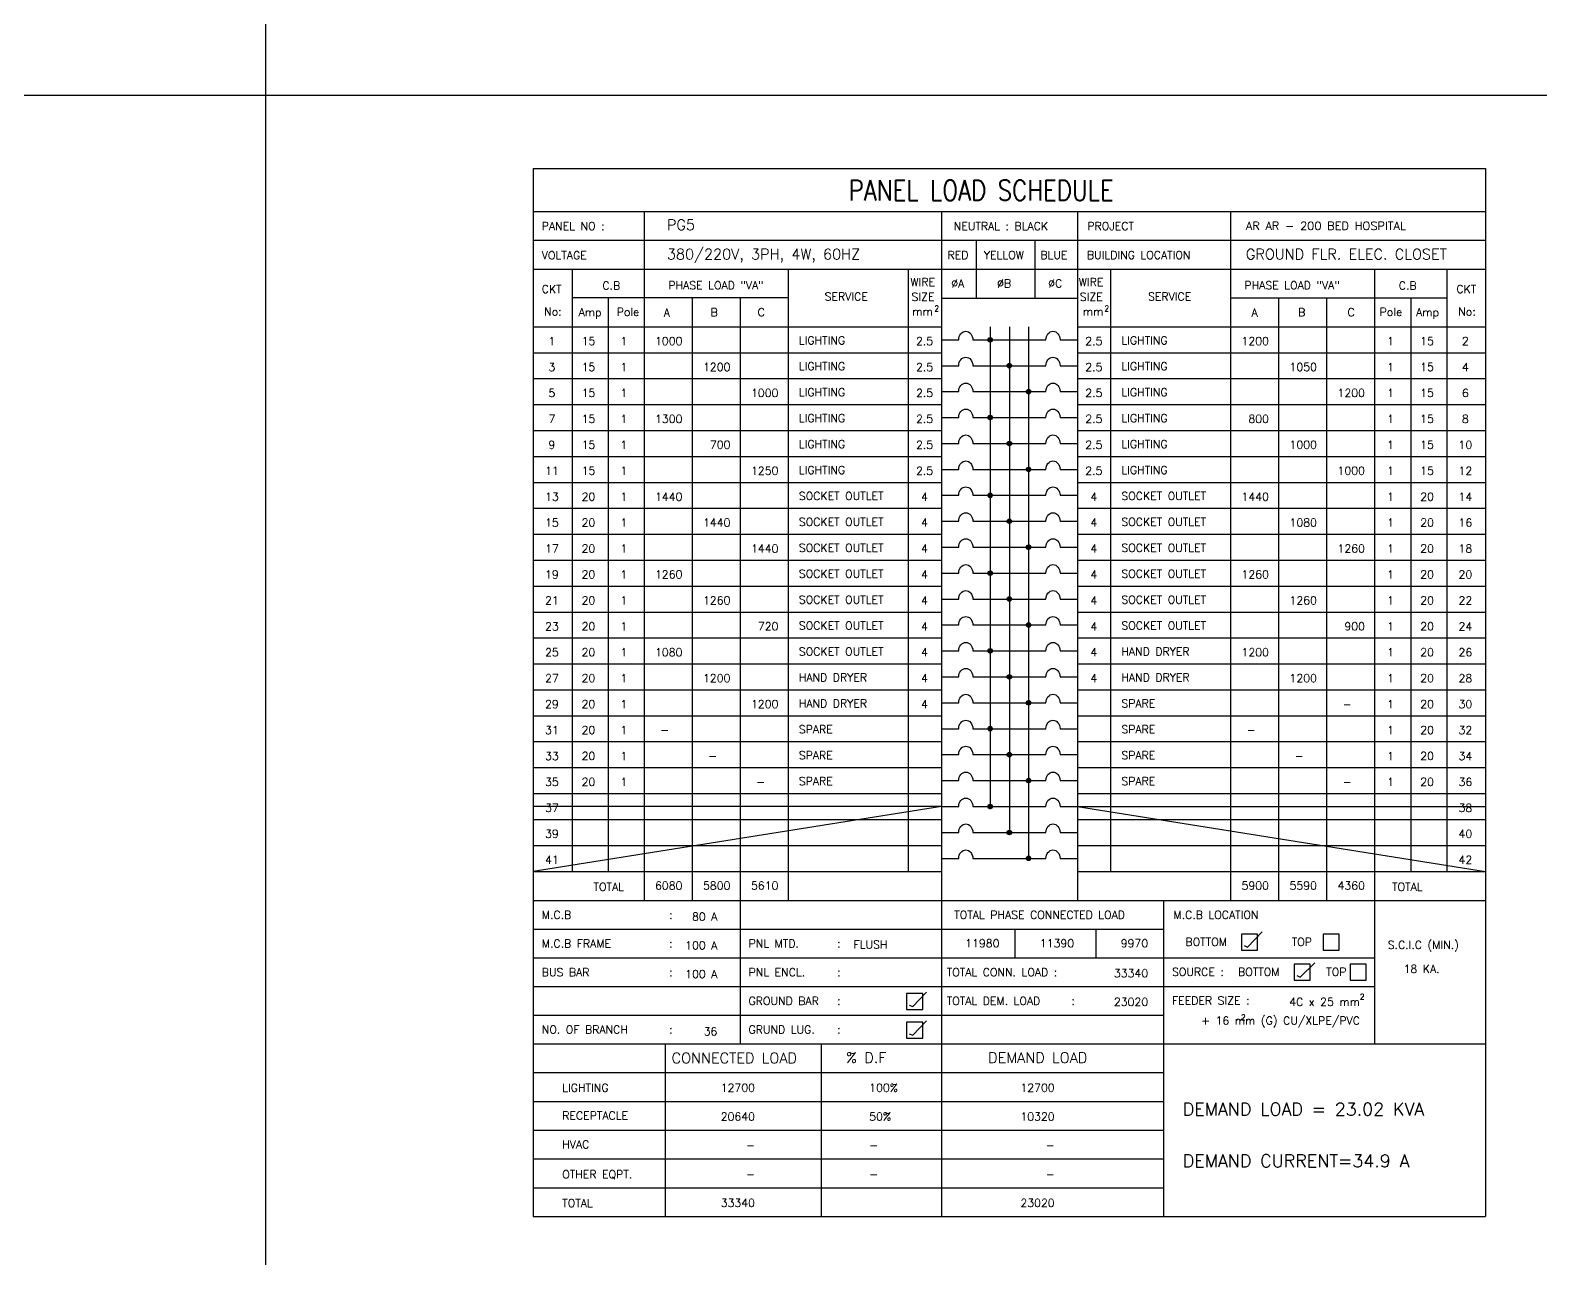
# Model space of a CAD drawing. Extents: x -147786 to -147665, y -2942 to -2850.
# Drawn here: x -147748.25 to -147715.27, y -2908.62 to -2881.8 of the extents above; entities that cross this region are included whole.
import ezdxf
from ezdxf.enums import TextEntityAlignment as Align

# ---------------------------------------------------------------- set-up
doc = ezdxf.new("R2010")
doc.units = 0
doc.header["$MEASUREMENT"] = 0
for name, color, linetype in [('BORDER', 4, 'CONTINUOUS'), ('E-TXT', 2, 'CONTINUOUS'), ('PANEL', 2, 'CONTINUOUS')]:
    doc.layers.add(name, color=color, linetype=linetype)
doc.styles.add('ROMANS', font='ROMANS.shx', dxfattribs={"height": 0.4})
pattern_1 = [(315, (57305.639019, -851.729168), (0.00864749998874, 0.00864749998874), [])]
pattern_2 = [(315, (57305.639019, -850.031026), (0.00864749998874, 0.00864749998874), [])]
pattern_3 = [(315, (57305.639019, -848.332885), (0.00864749998874, 0.00864749998874), [])]
pattern_4 = [(315, (57305.639019, -846.634744), (0.00864749998874, 0.00864749998874), [])]
pattern_5 = [(315, (57305.639019, -844.936603), (0.00864749998874, 0.00864749998874), [])]
pattern_6 = [(315, (57305.639019, -843.238462), (0.00864749998874, 0.00864749998874), [])]

msp = doc.modelspace()

# ---------------------------------------------------------------- hatches: boundary and pattern name
at = {"layer": 'PANEL', "linetype": 'Continuous'}
h = msp.add_hatch(dxfattribs=at)
h.set_pattern_fill('ANSI31', color=256, scale=0.068485, angle=406.041, style=0)
h.set_pattern_definition([(91.040959325, (57305.639019, -843.238462), (-0.00855917542476, -0.00015552164567), [])])
h.paths.add_polyline_path([(-147727.338, -2888.557, 1), (-147727.24, -2888.557, 1)])
h = msp.add_hatch(dxfattribs=at)
h.set_pattern_fill('ANSI31', color=256, scale=0.097835, angle=270, style=0)
h.set_pattern_definition(pattern_6)
h.paths.add_polyline_path([(-147726.918, -2889.123, 1), (-147726.821, -2889.123, 1)])
h = msp.add_hatch(dxfattribs=at)
h.set_pattern_fill('ANSI31', color=256, scale=0.097835, angle=270, style=0)
h.set_pattern_definition(pattern_6)
h.paths.add_polyline_path([(-147726.401, -2889.689, 1), (-147726.499, -2889.689, 1)])
h = msp.add_hatch(dxfattribs=at)
h.set_pattern_fill('ANSI31', color=256, scale=0.097835, angle=270, style=0)
h.set_pattern_definition(pattern_6)
h.paths.add_polyline_path([(-147727.24, -2890.255, 1), (-147727.338, -2890.255, 1)])
h = msp.add_hatch(dxfattribs=at)
h.set_pattern_fill('ANSI31', color=256, scale=0.097835, angle=270, style=0)
h.set_pattern_definition(pattern_6)
h.paths.add_polyline_path([(-147726.821, -2890.821, 1), (-147726.918, -2890.821, 1)])
h = msp.add_hatch(dxfattribs=at)
h.set_pattern_fill('ANSI31', color=256, scale=0.097835, angle=270, style=0)
h.set_pattern_definition(pattern_6)
h.paths.add_polyline_path([(-147726.401, -2891.387, 1), (-147726.499, -2891.387, 1)])
h = msp.add_hatch(dxfattribs=at)
h.set_pattern_fill('ANSI31', color=256, scale=0.097835, angle=270, style=0)
h.set_pattern_definition(pattern_5)
h.paths.add_polyline_path([(-147727.24, -2891.953, 1), (-147727.338, -2891.953, 1)])
h = msp.add_hatch(dxfattribs=at)
h.set_pattern_fill('ANSI31', color=256, scale=0.097835, angle=270, style=0)
h.set_pattern_definition(pattern_5)
h.paths.add_polyline_path([(-147726.821, -2892.519, 1), (-147726.918, -2892.519, 1)])
h = msp.add_hatch(dxfattribs=at)
h.set_pattern_fill('ANSI31', color=256, scale=0.097835, angle=270, style=0)
h.set_pattern_definition(pattern_5)
h.paths.add_polyline_path([(-147726.401, -2893.085, 1), (-147726.499, -2893.085, 1)])
h = msp.add_hatch(dxfattribs=at)
h.set_pattern_fill('ANSI31', color=256, scale=0.097835, angle=270, style=0)
h.set_pattern_definition(pattern_4)
h.paths.add_polyline_path([(-147727.24, -2893.651, 1), (-147727.338, -2893.651, 1)])
h = msp.add_hatch(dxfattribs=at)
h.set_pattern_fill('ANSI31', color=256, scale=0.097835, angle=270, style=0)
h.set_pattern_definition(pattern_4)
h.paths.add_polyline_path([(-147726.821, -2894.217, 1), (-147726.918, -2894.217, 1)])
h = msp.add_hatch(dxfattribs=at)
h.set_pattern_fill('ANSI31', color=256, scale=0.097835, angle=270, style=0)
h.set_pattern_definition(pattern_4)
h.paths.add_polyline_path([(-147726.401, -2894.783, 1), (-147726.499, -2894.783, 1)])
h = msp.add_hatch(dxfattribs=at)
h.set_pattern_fill('ANSI31', color=256, scale=0.097835, angle=270, style=0)
h.set_pattern_definition(pattern_3)
h.paths.add_polyline_path([(-147727.24, -2895.349, 1), (-147727.338, -2895.349, 1)])
h = msp.add_hatch(dxfattribs=at)
h.set_pattern_fill('ANSI31', color=256, scale=0.097835, angle=270, style=0)
h.set_pattern_definition(pattern_3)
h.paths.add_polyline_path([(-147726.821, -2895.915, 1), (-147726.918, -2895.915, 1)])
h = msp.add_hatch(dxfattribs=at)
h.set_pattern_fill('ANSI31', color=256, scale=0.097835, angle=270, style=0)
h.set_pattern_definition(pattern_3)
h.paths.add_polyline_path([(-147726.401, -2896.481, 1), (-147726.499, -2896.481, 1)])
h = msp.add_hatch(dxfattribs=at)
h.set_pattern_fill('ANSI31', color=256, scale=0.097835, angle=270, style=0)
h.set_pattern_definition(pattern_2)
h.paths.add_polyline_path([(-147727.24, -2897.047, 1), (-147727.338, -2897.047, 1)])
h = msp.add_hatch(dxfattribs=at)
h.set_pattern_fill('ANSI31', color=256, scale=0.097835, angle=270, style=0)
h.set_pattern_definition(pattern_2)
h.paths.add_polyline_path([(-147726.821, -2897.614, 1), (-147726.918, -2897.614, 1)])
h = msp.add_hatch(dxfattribs=at)
h.set_pattern_fill('ANSI31', color=256, scale=0.097835, angle=270, style=0)
h.set_pattern_definition(pattern_2)
h.paths.add_polyline_path([(-147726.401, -2898.18, 1), (-147726.499, -2898.18, 1)])
h = msp.add_hatch(dxfattribs=at)
h.set_pattern_fill('ANSI31', color=256, scale=0.097835, angle=270, style=0)
h.set_pattern_definition(pattern_1)
h.paths.add_polyline_path([(-147727.24, -2898.746, 1), (-147727.338, -2898.746, 1)])
h = msp.add_hatch(dxfattribs=at)
h.set_pattern_fill('ANSI31', color=256, scale=0.097835, angle=270, style=0)
h.set_pattern_definition(pattern_1)
h.paths.add_polyline_path([(-147726.821, -2899.312, 1), (-147726.918, -2899.312, 1)])
h = msp.add_hatch(dxfattribs=at)
h.set_pattern_fill('ANSI31', color=256, scale=0.097835, angle=270, style=0)
h.set_pattern_definition(pattern_1)
h.paths.add_polyline_path([(-147726.401, -2899.878, 1), (-147726.499, -2899.878, 1)])

# ---------------------------------------------------------------- linework, layer by layer
at = {"layer": 'BORDER', "color": 1}
for p, q in [((-147743.111, -2850.427), (-147743.111, -2942.494)), ((-147786.206, -2883.218), (-147665.401, -2883.218))]:
    msp.add_line(p, q, dxfattribs=at)
at = {"layer": 'PANEL', "color": 6}
for p, q in [((-147737.264, -2884.815), (-147716.474, -2884.815)), ((-147737.264, -2884.815), (-147737.264, -2907.698)), ((-147716.474, -2884.815), (-147716.474, -2907.698)), ((-147737.264, -2907.698), (-147716.474, -2907.698))]:
    msp.add_line(p, q, dxfattribs=at)
at = {"layer": 'PANEL', "color": 2}
for p, q in [((-147737.264, -2885.758), (-147716.474, -2885.758)), ((-147728.354, -2885.758), (-147728.354, -2900.794)), ((-147725.384, -2885.758), (-147725.384, -2900.794)), ((-147737.264, -2887.016), (-147716.474, -2887.016)), ((-147728.354, -2887.648), (-147725.384, -2887.648)), ((-147737.264, -2900.794), (-147716.474, -2900.794))]:
    msp.add_line(p, q, dxfattribs=at)
at = {"layer": 'PANEL', "color": 11}
for p, q in [((-147734.845, -2885.758), (-147734.845, -2900.794)), ((-147722.038, -2885.758), (-147722.038, -2900.794)), ((-147736.418, -2887.016), (-147736.418, -2900.161)), ((-147731.701, -2887.016), (-147731.701, -2900.794)), ((-147729.08, -2887.016), (-147729.08, -2900.161)), ((-147724.659, -2887.016), (-147724.659, -2900.161)), ((-147718.894, -2887.016), (-147718.894, -2903.924)), ((-147717.321, -2887.016), (-147717.321, -2900.161)), ((-147731.701, -2887.645), (-147736.418, -2887.645)), ((-147735.631, -2887.645), (-147735.631, -2900.161)), ((-147733.797, -2887.645), (-147733.797, -2900.794)), ((-147732.749, -2887.645), (-147732.749, -2903.924)), ((-147722.038, -2887.645), (-147717.321, -2887.645)), ((-147720.99, -2887.645), (-147720.99, -2900.794)), ((-147719.942, -2887.645), (-147719.942, -2900.794)), ((-147718.107, -2887.645), (-147718.107, -2900.161)), ((-147737.264, -2888.274), (-147728.354, -2888.274)), ((-147725.384, -2888.274), (-147716.474, -2888.274)), ((-147737.264, -2888.84), (-147728.354, -2888.84)), ((-147725.384, -2888.84), (-147716.474, -2888.84)), ((-147737.264, -2889.406), (-147728.354, -2889.406)), ((-147725.384, -2889.406), (-147716.474, -2889.406)), ((-147737.264, -2889.972), (-147728.354, -2889.972)), ((-147725.384, -2889.972), (-147716.474, -2889.972)), ((-147737.264, -2890.538), (-147728.354, -2890.538)), ((-147725.384, -2890.538), (-147716.474, -2890.538)), ((-147737.264, -2891.104), (-147728.354, -2891.104)), ((-147725.384, -2891.104), (-147716.474, -2891.104)), ((-147737.264, -2891.67), (-147728.354, -2891.67)), ((-147725.384, -2891.67), (-147716.474, -2891.67)), ((-147737.264, -2892.236), (-147728.354, -2892.236)), ((-147725.384, -2892.236), (-147716.474, -2892.236)), ((-147737.264, -2892.802), (-147728.354, -2892.802)), ((-147725.384, -2892.802), (-147716.474, -2892.802)), ((-147737.264, -2893.368), (-147728.354, -2893.368)), ((-147725.384, -2893.368), (-147716.474, -2893.368)), ((-147737.264, -2893.934), (-147728.354, -2893.934)), ((-147725.384, -2893.934), (-147716.474, -2893.934)), ((-147737.264, -2894.5), (-147728.354, -2894.5)), ((-147725.384, -2894.5), (-147716.474, -2894.5)), ((-147737.264, -2895.066), (-147728.354, -2895.066)), ((-147725.384, -2895.066), (-147716.474, -2895.066)), ((-147737.264, -2895.632), (-147728.354, -2895.632)), ((-147725.384, -2895.632), (-147716.474, -2895.632)), ((-147737.264, -2896.198), (-147728.354, -2896.198)), ((-147725.384, -2896.198), (-147716.474, -2896.198)), ((-147737.264, -2896.764), (-147728.354, -2896.764)), ((-147725.384, -2896.764), (-147716.474, -2896.764)), ((-147737.264, -2897.33), (-147728.354, -2897.33)), ((-147725.384, -2897.33), (-147716.474, -2897.33)), ((-147737.264, -2897.897), (-147728.354, -2897.897)), ((-147725.384, -2897.897), (-147716.474, -2897.897)), ((-147737.264, -2898.463), (-147728.354, -2898.463)), ((-147725.384, -2898.463), (-147716.474, -2898.463)), ((-147737.264, -2899.029), (-147728.354, -2899.029)), ((-147725.384, -2899.029), (-147716.474, -2899.029)), ((-147737.264, -2899.595), (-147728.354, -2899.595)), ((-147725.384, -2899.595), (-147716.474, -2899.595)), ((-147737.264, -2900.161), (-147728.354, -2900.161)), ((-147725.384, -2900.161), (-147716.474, -2900.161)), ((-147728.354, -2900.794), (-147728.354, -2907.698)), ((-147723.503, -2900.794), (-147723.503, -2903.924)), ((-147737.264, -2901.42), (-147723.503, -2901.42)), ((-147726.748, -2901.42), (-147726.748, -2902.046)), ((-147724.978, -2901.42), (-147724.978, -2902.046)), ((-147737.264, -2902.046), (-147718.894, -2902.046)), ((-147737.264, -2902.672), (-147718.894, -2902.672)), ((-147737.264, -2903.298), (-147723.503, -2903.298)), ((-147737.264, -2903.924), (-147716.474, -2903.924)), ((-147734.383, -2903.924), (-147734.383, -2907.698)), ((-147730.975, -2903.924), (-147730.975, -2907.698)), ((-147723.503, -2903.924), (-147723.503, -2907.698)), ((-147737.264, -2904.553), (-147723.503, -2904.553)), ((-147737.264, -2905.182), (-147723.503, -2905.182)), ((-147737.264, -2905.811), (-147723.503, -2905.811)), ((-147737.264, -2906.44), (-147723.503, -2906.44)), ((-147737.264, -2907.069), (-147723.503, -2907.069))]:
    msp.add_line(p, q, dxfattribs=at)
at = {"layer": 'PANEL'}
for p, q in [((-147737.264, -2886.384), (-147716.474, -2886.384)), ((-147727.584, -2887.648), (-147727.584, -2886.384)), ((-147726.308, -2887.648), (-147726.308, -2886.384)), ((-147728.354, -2888.557), (-147727.976, -2888.557)), ((-147727.668, -2888.557), (-147726.071, -2888.557)), ((-147727.289, -2888.274), (-147727.289, -2898.746)), ((-147726.869, -2888.274), (-147726.869, -2899.312)), ((-147726.45, -2888.274), (-147726.45, -2899.878)), ((-147725.763, -2888.557), (-147725.384, -2888.557)), ((-147728.354, -2889.123), (-147727.976, -2889.123)), ((-147727.668, -2889.123), (-147726.071, -2889.123)), ((-147725.763, -2889.123), (-147725.384, -2889.123)), ((-147728.354, -2889.689), (-147727.976, -2889.689)), ((-147727.668, -2889.689), (-147726.071, -2889.689)), ((-147725.763, -2889.689), (-147725.384, -2889.689)), ((-147728.354, -2890.255), (-147727.976, -2890.255)), ((-147727.668, -2890.255), (-147726.071, -2890.255)), ((-147725.763, -2890.255), (-147725.384, -2890.255)), ((-147728.354, -2890.821), (-147727.976, -2890.821)), ((-147727.668, -2890.821), (-147726.071, -2890.821)), ((-147725.763, -2890.821), (-147725.384, -2890.821)), ((-147728.354, -2891.387), (-147727.976, -2891.387)), ((-147727.668, -2891.387), (-147726.071, -2891.387)), ((-147725.763, -2891.387), (-147725.384, -2891.387)), ((-147728.354, -2891.953), (-147727.976, -2891.953)), ((-147727.668, -2891.953), (-147726.071, -2891.953)), ((-147725.763, -2891.953), (-147725.384, -2891.953)), ((-147728.354, -2892.519), (-147727.976, -2892.519)), ((-147727.668, -2892.519), (-147726.071, -2892.519)), ((-147725.763, -2892.519), (-147725.384, -2892.519)), ((-147728.354, -2893.085), (-147727.976, -2893.085)), ((-147727.668, -2893.085), (-147726.071, -2893.085)), ((-147725.763, -2893.085), (-147725.384, -2893.085)), ((-147728.354, -2893.651), (-147727.976, -2893.651)), ((-147727.668, -2893.651), (-147726.071, -2893.651)), ((-147725.763, -2893.651), (-147725.384, -2893.651)), ((-147728.354, -2894.217), (-147727.976, -2894.217)), ((-147727.668, -2894.217), (-147726.071, -2894.217)), ((-147725.763, -2894.217), (-147725.384, -2894.217)), ((-147728.354, -2894.783), (-147727.976, -2894.783)), ((-147727.668, -2894.783), (-147726.071, -2894.783)), ((-147725.763, -2894.783), (-147725.384, -2894.783)), ((-147728.354, -2895.349), (-147727.976, -2895.349)), ((-147727.668, -2895.349), (-147726.071, -2895.349)), ((-147725.763, -2895.349), (-147725.384, -2895.349)), ((-147728.354, -2895.915), (-147727.976, -2895.915)), ((-147727.668, -2895.915), (-147726.071, -2895.915)), ((-147725.763, -2895.915), (-147725.384, -2895.915)), ((-147728.354, -2896.481), (-147727.976, -2896.481)), ((-147727.668, -2896.481), (-147726.071, -2896.481)), ((-147725.763, -2896.481), (-147725.384, -2896.481)), ((-147728.354, -2897.047), (-147727.976, -2897.047)), ((-147727.668, -2897.047), (-147726.071, -2897.047)), ((-147725.763, -2897.047), (-147725.384, -2897.047)), ((-147728.354, -2897.614), (-147727.976, -2897.614)), ((-147727.668, -2897.614), (-147726.071, -2897.614)), ((-147725.763, -2897.614), (-147725.384, -2897.614)), ((-147728.354, -2898.18), (-147727.976, -2898.18)), ((-147727.668, -2898.18), (-147726.071, -2898.18)), ((-147725.763, -2898.18), (-147725.384, -2898.18)), ((-147728.354, -2898.746), (-147727.976, -2898.746)), ((-147727.668, -2898.746), (-147726.071, -2898.746)), ((-147725.763, -2898.746), (-147725.384, -2898.746)), ((-147728.354, -2899.312), (-147727.976, -2899.312)), ((-147727.668, -2899.312), (-147726.071, -2899.312)), ((-147725.763, -2899.312), (-147725.384, -2899.312)), ((-147728.354, -2899.878), (-147727.976, -2899.878)), ((-147727.668, -2899.878), (-147726.071, -2899.878)), ((-147725.763, -2899.878), (-147725.384, -2899.878)), ((-147721.667, -2901.814), (-147721.348, -2901.481)), ((-147721.742, -2901.783), (-147721.667, -2901.814)), ((-147720.519, -2902.469), (-147720.2, -2902.156)), ((-147720.595, -2902.438), (-147720.519, -2902.469)), ((-147728.979, -2903.109), (-147728.681, -2902.797)), ((-147729.055, -2903.079), (-147728.979, -2903.109)), ((-147729.055, -2903.706), (-147728.979, -2903.737)), ((-147728.979, -2903.737), (-147728.681, -2903.424))]:
    msp.add_line(p, q, dxfattribs=at)
at = {"layer": 'PANEL', "color": 7}
for p, q in [((-147728.354, -2898.746), (-147737.264, -2900.161)), ((-147728.354, -2898.746), (-147737.264, -2898.746)), ((-147725.384, -2898.746), (-147716.474, -2898.746)), ((-147725.384, -2898.746), (-147716.474, -2900.161))]:
    msp.add_line(p, q, dxfattribs=at)
at = {"layer": 'PANEL', "color": 11}
for points in [[(-147721.45, -2901.53), (-147721.799, -2901.53), (-147721.799, -2901.88), (-147721.45, -2901.88)], [(-147719.666, -2901.53), (-147720.015, -2901.53), (-147720.015, -2901.88), (-147719.666, -2901.88)], [(-147720.302, -2902.185), (-147720.652, -2902.185), (-147720.652, -2902.535), (-147720.302, -2902.535)], [(-147719.076, -2902.185), (-147719.425, -2902.185), (-147719.425, -2902.535), (-147719.076, -2902.535)], [(-147728.762, -2902.826), (-147729.112, -2902.826), (-147729.112, -2903.175), (-147728.762, -2903.175)], [(-147728.762, -2903.453), (-147729.112, -2903.453), (-147729.112, -2903.803), (-147728.762, -2903.803)]]:
    msp.add_lwpolyline(points, close=True, dxfattribs=at)
at = {"layer": 'PANEL'}
for centre in [(-147727.289, -2888.557), (-147726.869, -2889.123), (-147726.45, -2889.689), (-147727.289, -2890.255), (-147726.869, -2890.821), (-147726.45, -2891.387), (-147727.289, -2891.953), (-147726.869, -2892.519), (-147726.45, -2893.085), (-147727.289, -2893.651), (-147726.869, -2894.217), (-147726.45, -2894.783), (-147727.289, -2895.349), (-147726.869, -2895.915), (-147726.45, -2896.481), (-147727.289, -2897.047), (-147726.869, -2897.614), (-147726.45, -2898.18), (-147727.289, -2898.746), (-147726.869, -2899.312), (-147726.45, -2899.878)]:
    msp.add_circle(centre, 0.0489, dxfattribs=at)
at = {"layer": 'PANEL', "extrusion": (0, 0, -1)}
for centre in [(-147727.821, -2888.557), (-147725.917, -2888.557), (-147727.821, -2889.123), (-147725.917, -2889.123), (-147727.821, -2889.689), (-147725.917, -2889.689), (-147727.821, -2890.255), (-147725.917, -2890.255), (-147727.821, -2890.821), (-147725.917, -2890.821), (-147727.821, -2891.387), (-147725.917, -2891.387), (-147727.821, -2891.953), (-147725.917, -2891.953), (-147727.821, -2892.519), (-147725.917, -2892.519), (-147727.821, -2893.085), (-147725.917, -2893.085), (-147727.821, -2893.651), (-147725.917, -2893.651), (-147727.821, -2894.217), (-147725.917, -2894.217), (-147727.821, -2894.783), (-147725.917, -2894.783), (-147727.821, -2895.349), (-147725.917, -2895.349), (-147727.821, -2895.915), (-147725.917, -2895.915), (-147727.821, -2896.481), (-147725.917, -2896.481), (-147727.821, -2897.047), (-147725.917, -2897.047), (-147727.821, -2897.614), (-147725.917, -2897.614), (-147727.821, -2898.18), (-147725.917, -2898.18), (-147727.821, -2898.746), (-147725.917, -2898.746), (-147727.821, -2899.312), (-147725.917, -2899.312), (-147727.821, -2899.878), (-147725.917, -2899.878)]:
    msp.add_ellipse(centre, major_axis=(0, 0.185), ratio=0.833333, start_param=-1.570796, end_param=1.570796, dxfattribs=at)

# ---------------------------------------------------------------- texts
at = {"layer": 'E-TXT', "style": 'ROMANS'}
for s, height, p in [('PG5', 0.2306, (-147734.347, -2886.163)), ('AR AR - 200 BED HOSPITAL', 0.18169, (-147721.706, -2886.161)), ('380/220V, 3PH, 4W, 60HZ', 0.23061, (-147734.347, -2886.803)), ('GROUND FLR. ELEC. CLOSET', 0.23061, (-147721.706, -2886.803)), ('15', 0.1747, (-147736.209, -2888.673)), ('15', 0.1747, (-147717.899, -2888.673)), ('15', 0.1747, (-147736.209, -2889.239)), ('15', 0.1747, (-147717.899, -2889.239)), ('15', 0.1747, (-147736.209, -2889.805)), ('15', 0.1747, (-147717.899, -2889.805)), ('15', 0.1747, (-147736.209, -2890.371)), ('15', 0.1747, (-147717.899, -2890.371)), ('15', 0.1747, (-147736.209, -2890.937)), ('15', 0.1747, (-147717.899, -2890.937)), ('15', 0.1747, (-147736.209, -2891.504)), ('15', 0.1747, (-147717.899, -2891.504)), ('20', 0.1747, (-147736.209, -2892.07)), ('20', 0.1747, (-147717.899, -2892.07)), ('20', 0.1747, (-147736.209, -2892.636)), ('20', 0.1747, (-147717.899, -2892.636)), ('20', 0.1747, (-147736.209, -2893.202)), ('20', 0.1747, (-147717.899, -2893.202)), ('20', 0.1747, (-147736.209, -2893.768)), ('20', 0.1747, (-147717.899, -2893.768)), ('20', 0.1747, (-147736.209, -2894.334)), ('20', 0.1747, (-147717.899, -2894.334)), ('20', 0.1747, (-147736.209, -2894.9)), ('20', 0.1747, (-147717.899, -2894.9)), ('20', 0.1747, (-147736.209, -2895.466)), ('20', 0.1747, (-147717.899, -2895.466)), ('20', 0.1747, (-147736.209, -2896.032)), ('20', 0.1747, (-147717.899, -2896.032)), ('20', 0.1747, (-147736.209, -2896.598)), ('20', 0.1747, (-147717.899, -2896.598)), ('20', 0.1747, (-147736.209, -2897.164)), ('20', 0.1747, (-147717.899, -2897.164)), ('20', 0.1747, (-147736.209, -2897.73)), ('20', 0.1747, (-147717.899, -2897.73)), ('20', 0.1747, (-147736.209, -2898.296)), ('20', 0.1747, (-147717.899, -2898.296))]:
    msp.add_text(s, height=height, dxfattribs=at).set_placement(p)
for s, height, p in [('1', 0.175, (-147735.284, -2888.587)), ('2.5', 0.1747, (-147728.721, -2888.587)), ('2.5', 0.1747, (-147725.025, -2888.587)), ('1', 0.175, (-147718.546, -2888.587)), ('1', 0.175, (-147735.284, -2889.153)), ('2.5', 0.1747, (-147728.721, -2889.153)), ('2.5', 0.1747, (-147725.025, -2889.153)), ('1', 0.175, (-147718.546, -2889.153)), ('1', 0.175, (-147735.284, -2889.719)), ('2.5', 0.1747, (-147728.721, -2889.719)), ('2.5', 0.1747, (-147725.025, -2889.719)), ('1', 0.175, (-147718.546, -2889.719)), ('1', 0.175, (-147735.284, -2890.285)), ('2.5', 0.1747, (-147728.721, -2890.285)), ('2.5', 0.1747, (-147725.025, -2890.285)), ('1', 0.175, (-147718.546, -2890.285)), ('1', 0.175, (-147735.284, -2890.851)), ('2.5', 0.1747, (-147728.721, -2890.851)), ('2.5', 0.1747, (-147725.025, -2890.851)), ('1', 0.175, (-147718.546, -2890.851)), ('1', 0.175, (-147735.284, -2891.417)), ('2.5', 0.1747, (-147728.721, -2891.417)), ('2.5', 0.1747, (-147725.025, -2891.417)), ('1', 0.175, (-147718.546, -2891.417)), ('1', 0.175, (-147735.284, -2891.983)), ('4', 0.175, (-147728.721, -2891.983)), ('4', 0.175, (-147725.025, -2891.983)), ('1', 0.175, (-147718.546, -2891.983)), ('1', 0.175, (-147735.284, -2892.549)), ('4', 0.175, (-147728.721, -2892.549)), ('4', 0.175, (-147725.025, -2892.549)), ('1', 0.175, (-147718.546, -2892.549)), ('1', 0.175, (-147735.284, -2893.115)), ('4', 0.175, (-147728.721, -2893.115)), ('4', 0.175, (-147725.025, -2893.115)), ('1', 0.175, (-147718.546, -2893.115)), ('1', 0.175, (-147735.284, -2893.681)), ('4', 0.175, (-147728.721, -2893.681)), ('4', 0.175, (-147725.025, -2893.681)), ('1', 0.175, (-147718.546, -2893.681)), ('1', 0.175, (-147735.284, -2894.247)), ('4', 0.175, (-147728.721, -2894.247)), ('4', 0.175, (-147725.025, -2894.247)), ('1', 0.175, (-147718.546, -2894.247)), ('1', 0.175, (-147735.284, -2894.814)), ('4', 0.175, (-147728.721, -2894.814)), ('4', 0.175, (-147725.025, -2894.814)), ('1', 0.175, (-147718.546, -2894.814)), ('1', 0.175, (-147735.284, -2895.38)), ('4', 0.175, (-147728.721, -2895.38)), ('4', 0.175, (-147725.025, -2895.38)), ('1', 0.175, (-147718.546, -2895.38)), ('1', 0.175, (-147735.284, -2895.946)), ('4', 0.175, (-147728.721, -2895.946)), ('4', 0.175, (-147725.025, -2895.946)), ('1', 0.175, (-147718.546, -2895.946)), ('1', 0.175, (-147735.284, -2896.512)), ('4', 0.175, (-147728.721, -2896.512)), ('1', 0.175, (-147718.546, -2896.512)), ('1', 0.175, (-147735.284, -2897.078)), ('1', 0.175, (-147718.546, -2897.078)), ('1', 0.175, (-147735.284, -2897.644)), ('1', 0.175, (-147718.546, -2897.644)), ('1', 0.175, (-147735.284, -2898.21)), ('1', 0.175, (-147718.546, -2898.21))]:
    msp.add_text(s, height=height, dxfattribs=at).set_placement(p, align=Align.MIDDLE)
for s, height, p in [('1000', 0.1747, (-147734.008, -2888.673)), ('1200', 0.1747, (-147721.201, -2888.673)), ('1200', 0.1747, (-147732.96, -2889.239)), ('1050', 0.1747, (-147720.153, -2889.239)), ('1000', 0.1747, (-147731.912, -2889.805)), ('1200', 0.1747, (-147719.105, -2889.805)), ('1300', 0.1747, (-147734.008, -2890.371)), ('800', 0.1747, (-147721.201, -2890.371)), ('700', 0.1747, (-147732.96, -2890.937)), ('1000', 0.1747, (-147720.153, -2890.937)), ('1250', 0.1747, (-147731.912, -2891.504)), ('1000', 0.1747, (-147719.105, -2891.504)), ('1440', 0.1747, (-147734.008, -2892.07)), ('1440', 0.1747, (-147721.201, -2892.07)), ('1440', 0.1747, (-147732.96, -2892.636)), ('1080', 0.1747, (-147720.153, -2892.636)), ('1440', 0.1747, (-147731.912, -2893.202)), ('1260', 0.1747, (-147719.105, -2893.202)), ('1260', 0.1747, (-147734.008, -2893.768)), ('1260', 0.1747, (-147721.201, -2893.768)), ('1260', 0.1747, (-147732.96, -2894.334)), ('1260', 0.1747, (-147720.153, -2894.334)), ('720', 0.1747, (-147731.912, -2894.9)), ('900', 0.1747, (-147719.105, -2894.9)), ('1080', 0.1747, (-147734.008, -2895.466)), ('1200', 0.1747, (-147721.201, -2895.466)), ('1200', 0.1747, (-147732.96, -2896.032)), ('1200', 0.1747, (-147720.153, -2896.032)), ('1200', 0.1747, (-147731.912, -2896.598)), ('-', 0.175, (-147719.397, -2896.598)), ('-', 0.175, (-147734.3, -2897.164)), ('-', 0.175, (-147721.493, -2897.164)), ('-', 0.175, (-147733.252, -2897.73)), ('-', 0.175, (-147720.445, -2897.73)), ('-', 0.175, (-147732.204, -2898.296)), ('-', 0.175, (-147719.397, -2898.296)), ('6080', 0.1747, (-147734.008, -2900.56)), ('5800', 0.1747, (-147732.96, -2900.56)), ('5610', 0.1747, (-147731.912, -2900.56)), ('5900', 0.1747, (-147721.201, -2900.56)), ('5590', 0.1747, (-147720.153, -2900.56)), ('4360', 0.1747, (-147719.105, -2900.56)), ('80 A', 0.1747, (-147733.245, -2901.237)), ('100 A', 0.1747, (-147733.245, -2901.864)), ('FLUSH', 0.1747, (-147729.531, -2901.846)), ('11980', 0.1747, (-147727.085, -2901.819)), ('11390', 0.1747, (-147725.455, -2901.819)), ('9970', 0.1747, (-147723.839, -2901.819)), ('100 A', 0.1747, (-147733.245, -2902.49)), ('33340', 0.1747, (-147723.839, -2902.472)), ('23020', 0.1747, (-147723.839, -2903.098)), ('4C x 25 mm', 0.1747, (-147719.215, -2903.098)), ('2', 0.122, (-147719.114, -2902.959)), ('+ 16 mm (G) CU/XLPE/PVC', 0.17471, (-147719.215, -2903.508)), ('2', 0.122, (-147721.71, -2903.411)), ('36', 0.1747, (-147733.245, -2903.742)), ('12700', 0.1747, (-147732.423, -2904.972)), ('12700', 0.1747, (-147725.88, -2904.972)), ('20640', 0.1747, (-147732.423, -2905.601)), ('10320', 0.1747, (-147725.88, -2905.601)), ('-', 0.175, (-147732.423, -2906.23)), ('-', 0.175, (-147725.88, -2906.23)), ('-', 0.175, (-147732.423, -2906.858)), ('-', 0.175, (-147725.88, -2906.858)), ('33340', 0.1747, (-147732.423, -2907.487)), ('23020', 0.1747, (-147725.88, -2907.487))]:
    msp.add_text(s, height=height, dxfattribs=at).set_placement(p, align=Align.RIGHT)
at = {"layer": 'PANEL', "color": 6, "style": 'ROMANS', "width": 0.833333}
msp.add_text('PANEL LOAD SCHEDULE', height=0.44026, dxfattribs=at).set_placement((-147730.379, -2885.514))
at = {"layer": 'PANEL', "style": 'ROMANS'}
for s, height, p in [('PANEL NO :', 0.1747, (-147737.079, -2886.163)), ('NEUTRAL : BLACK', 0.17471, (-147728.083, -2886.163)), ('PROJECT', 0.1747, (-147725.167, -2886.163)), ('VOLTAGE', 0.1747, (-147737.079, -2886.801)), ('RED', 0.1747, (-147728.22, -2886.795)), ('YELLOW', 0.1747, (-147727.426, -2886.795)), ('BLUE', 0.1747, (-147726.193, -2886.795)), ('BUILDING LOCATION', 0.17471, (-147725.176, -2886.795)), ('WIRE', 0.1747, (-147729.031, -2887.386)), ('%%CA', 0.1747, (-147728.139, -2887.414)), ('%%CB', 0.1747, (-147727.139, -2887.414)), ('%%CC', 0.1747, (-147726.023, -2887.414)), ('WIRE', 0.1747, (-147725.356, -2887.386)), ('CKT', 0.1747, (-147737.079, -2887.537)), ('C.B', 0.1747, (-147735.755, -2887.462)), ('PHASE LOAD "VA"', 0.17471, (-147734.315, -2887.456)), ('SERVICE', 0.1747, (-147730.903, -2887.701)), ('SIZE', 0.1747, (-147729.006, -2887.707)), ('SIZE', 0.1747, (-147725.332, -2887.707)), ('SERVICE', 0.1747, (-147723.842, -2887.701)), ('PHASE LOAD "VA"', 0.17471, (-147721.736, -2887.456)), ('C.B', 0.1747, (-147718.366, -2887.462)), ('CKT', 0.1747, (-147717.109, -2887.537)), ('No:', 0.1747, (-147737.028, -2888.03)), ('Amp', 0.1747, (-147736.274, -2888.044)), ('Pole', 0.1747, (-147735.443, -2888.037)), ('A', 0.175, (-147734.417, -2888.053)), ('B', 0.175, (-147733.393, -2888.045)), ('C', 0.175, (-147732.366, -2888.043)), ('A', 0.175, (-147721.582, -2888.053)), ('B', 0.175, (-147720.564, -2888.045)), ('C', 0.175, (-147719.486, -2888.043)), ('Pole', 0.1747, (-147718.786, -2888.037)), ('Amp', 0.1747, (-147717.989, -2888.044)), ('No:', 0.1747, (-147717.069, -2888.03)), ('mm', 0.1747, (-147728.99, -2888.028)), ('mm', 0.1747, (-147725.265, -2888.028)), ('LIGHTING', 0.1747, (-147731.466, -2888.657)), ('LIGHTING', 0.1747, (-147724.424, -2888.657)), ('LIGHTING', 0.1747, (-147731.466, -2889.223)), ('LIGHTING', 0.1747, (-147724.424, -2889.223)), ('LIGHTING', 0.1747, (-147731.466, -2889.789)), ('LIGHTING', 0.1747, (-147724.424, -2889.789)), ('LIGHTING', 0.1747, (-147731.466, -2890.356)), ('LIGHTING', 0.1747, (-147724.424, -2890.356)), ('LIGHTING', 0.1747, (-147731.466, -2890.922)), ('LIGHTING', 0.1747, (-147724.424, -2890.922)), ('LIGHTING', 0.1747, (-147731.466, -2891.488)), ('LIGHTING', 0.1747, (-147724.424, -2891.488)), ('SOCKET OUTLET', 0.17471, (-147731.466, -2892.054)), ('SOCKET OUTLET', 0.17471, (-147724.424, -2892.054)), ('SOCKET OUTLET', 0.17471, (-147731.466, -2892.62)), ('SOCKET OUTLET', 0.17471, (-147724.424, -2892.62)), ('SOCKET OUTLET', 0.17471, (-147731.466, -2893.186)), ('SOCKET OUTLET', 0.17471, (-147724.424, -2893.186)), ('SOCKET OUTLET', 0.17471, (-147731.466, -2893.752)), ('SOCKET OUTLET', 0.17471, (-147724.424, -2893.752)), ('SOCKET OUTLET', 0.17471, (-147731.466, -2894.318)), ('SOCKET OUTLET', 0.17471, (-147724.424, -2894.318)), ('SOCKET OUTLET', 0.17471, (-147731.466, -2894.884)), ('SOCKET OUTLET', 0.17471, (-147724.424, -2894.884)), ('SOCKET OUTLET', 0.17471, (-147731.466, -2895.45)), ('HAND DRYER', 0.1747, (-147724.424, -2895.45)), ('HAND DRYER', 0.1747, (-147731.466, -2896.016)), ('HAND DRYER', 0.1747, (-147724.424, -2896.016)), ('HAND DRYER', 0.1747, (-147731.466, -2896.582)), ('SPARE', 0.1747, (-147724.424, -2896.582)), ('SPARE', 0.1747, (-147731.466, -2897.148)), ('SPARE', 0.1747, (-147724.424, -2897.148)), ('SPARE', 0.1747, (-147731.466, -2897.714)), ('SPARE', 0.1747, (-147724.424, -2897.714)), ('SPARE', 0.1747, (-147731.466, -2898.28)), ('SPARE', 0.1747, (-147724.424, -2898.28)), ('TOTAL', 0.1747, (-147735.95, -2900.587)), ('TOTAL', 0.1747, (-147718.513, -2900.587)), ('M.C.B', 0.1747, (-147737.079, -2901.198)), (':', 0.175, (-147734.298, -2901.198)), ('TOTAL PHASE CONNECTED LOAD', 0.17471, (-147728.073, -2901.198)), ('M.C.B LOCATION', 0.17471, (-147723.287, -2901.198)), ('M.C.B FRAME', 0.17471, (-147737.079, -2901.825)), (':', 0.175, (-147734.298, -2901.825)), ('PNL MTD.', 0.1747, (-147732.564, -2901.825)), (':', 0.175, (-147730.63, -2901.825)), ('BOTTOM', 0.1747, (-147723.024, -2901.788)), ('TOP', 0.1747, (-147720.705, -2901.788)), ('S.C.I.C (MIN.)', 0.17471, (-147718.609, -2901.854)), ('BUS BAR', 0.1747, (-147737.079, -2902.451)), (':', 0.175, (-147734.298, -2902.451)), ('PNL ENCL.', 0.1747, (-147732.564, -2902.451)), (':', 0.175, (-147730.63, -2902.451)), ('TOTAL CONN. LOAD :', 0.17471, (-147728.237, -2902.451)), ('SOURCE :', 0.1747, (-147723.319, -2902.443)), ('BOTTOM', 0.1747, (-147721.877, -2902.443)), ('TOP', 0.1747, (-147719.951, -2902.443)), ('18 KA.', 0.1747, (-147718.262, -2902.378)), ('GROUND BAR', 0.1747, (-147732.564, -2903.077)), (':', 0.175, (-147730.63, -2903.077)), ('TOTAL DEM. LOAD ', 0.17471, (-147728.237, -2903.077)), (':', 0.175, (-147725.516, -2903.077)), ('FEEDER SIZE :', 0.17471, (-147723.319, -2903.069)), ('NO. OF BRANCH', 0.17471, (-147737.079, -2903.703)), (':', 0.175, (-147734.298, -2903.703)), ('GRUND LUG.', 0.1747, (-147732.564, -2903.703)), (':', 0.175, (-147730.63, -2903.703)), ('CONNECTED LOAD', 0.23061, (-147734.244, -2904.351)), ('% D.F', 0.2306, (-147730.433, -2904.344)), ('DEMAND LOAD', 0.23061, (-147727.332, -2904.344)), ('LIGHTING', 0.1747, (-147736.632, -2904.973)), ('100%', 0.1747, (-147729.93, -2904.973)), ('DEMAND LOAD = 23.02 KVA', 0.27953, (-147723.083, -2905.493)), ('RECEPTACLE', 0.1747, (-147736.632, -2905.58)), ('50%', 0.1747, (-147729.93, -2905.602)), ('HVAC', 0.1747, (-147736.632, -2906.21)), ('-', 0.175, (-147729.93, -2906.231)), ('DEMAND CURRENT=34.9 A', 0.27953, (-147723.083, -2906.621)), ('OTHER EQPT.', 0.17471, (-147736.632, -2906.862)), ('-', 0.175, (-147729.93, -2906.86)), ('TOTAL', 0.1747, (-147736.632, -2907.491))]:
    msp.add_text(s, height=height, dxfattribs=at).set_placement(p)
at = {"layer": 'PANEL', "style": 'ROMANS', "width": 0.833333}
for p in [(-147728.502, -2887.939), (-147724.789, -2887.939)]:
    msp.add_text('2', height=0.132, dxfattribs=at).set_placement(p)
at = {"layer": 'PANEL', "style": 'ROMANS'}
for s, height, p in [('1', 0.175, (-147736.857, -2888.587)), ('2', 0.175, (-147716.913, -2888.587)), ('3', 0.175, (-147736.857, -2889.153)), ('4', 0.175, (-147716.913, -2889.153)), ('5', 0.175, (-147736.857, -2889.719)), ('6', 0.175, (-147716.913, -2889.719)), ('7', 0.175, (-147736.857, -2890.285)), ('8', 0.175, (-147716.913, -2890.285)), ('9', 0.175, (-147736.857, -2890.851)), ('10', 0.1747, (-147716.913, -2890.851)), ('11', 0.1747, (-147736.857, -2891.417)), ('12', 0.1747, (-147716.913, -2891.417)), ('13', 0.1747, (-147736.857, -2891.983)), ('14', 0.1747, (-147716.913, -2891.983)), ('15', 0.1747, (-147736.857, -2892.549)), ('16', 0.1747, (-147716.913, -2892.549)), ('17', 0.1747, (-147736.857, -2893.115)), ('18', 0.1747, (-147716.913, -2893.115)), ('19', 0.1747, (-147736.857, -2893.681)), ('20', 0.1747, (-147716.913, -2893.681)), ('21', 0.1747, (-147736.857, -2894.247)), ('22', 0.1747, (-147716.913, -2894.247)), ('23', 0.1747, (-147736.857, -2894.814)), ('24', 0.1747, (-147716.913, -2894.814)), ('25', 0.1747, (-147736.857, -2895.38)), ('26', 0.1747, (-147716.913, -2895.38)), ('27', 0.1747, (-147736.857, -2895.946)), ('28', 0.1747, (-147716.913, -2895.946)), ('29', 0.1747, (-147736.857, -2896.512)), ('30', 0.1747, (-147716.913, -2896.512)), ('31', 0.1747, (-147736.857, -2897.078)), ('32', 0.1747, (-147716.913, -2897.078)), ('33', 0.1747, (-147736.857, -2897.644)), ('34', 0.1747, (-147716.913, -2897.644)), ('35', 0.1747, (-147736.857, -2898.21)), ('36', 0.1747, (-147716.913, -2898.21)), ('37', 0.1747, (-147736.857, -2898.776)), ('38', 0.1747, (-147716.913, -2898.776)), ('39', 0.1747, (-147736.857, -2899.342)), ('40', 0.1747, (-147716.913, -2899.342)), ('41', 0.1747, (-147736.857, -2899.908)), ('42', 0.1747, (-147716.913, -2899.908))]:
    msp.add_text(s, height=height, dxfattribs=at).set_placement(p, align=Align.MIDDLE)

doc.saveas('drawing.dxf')
